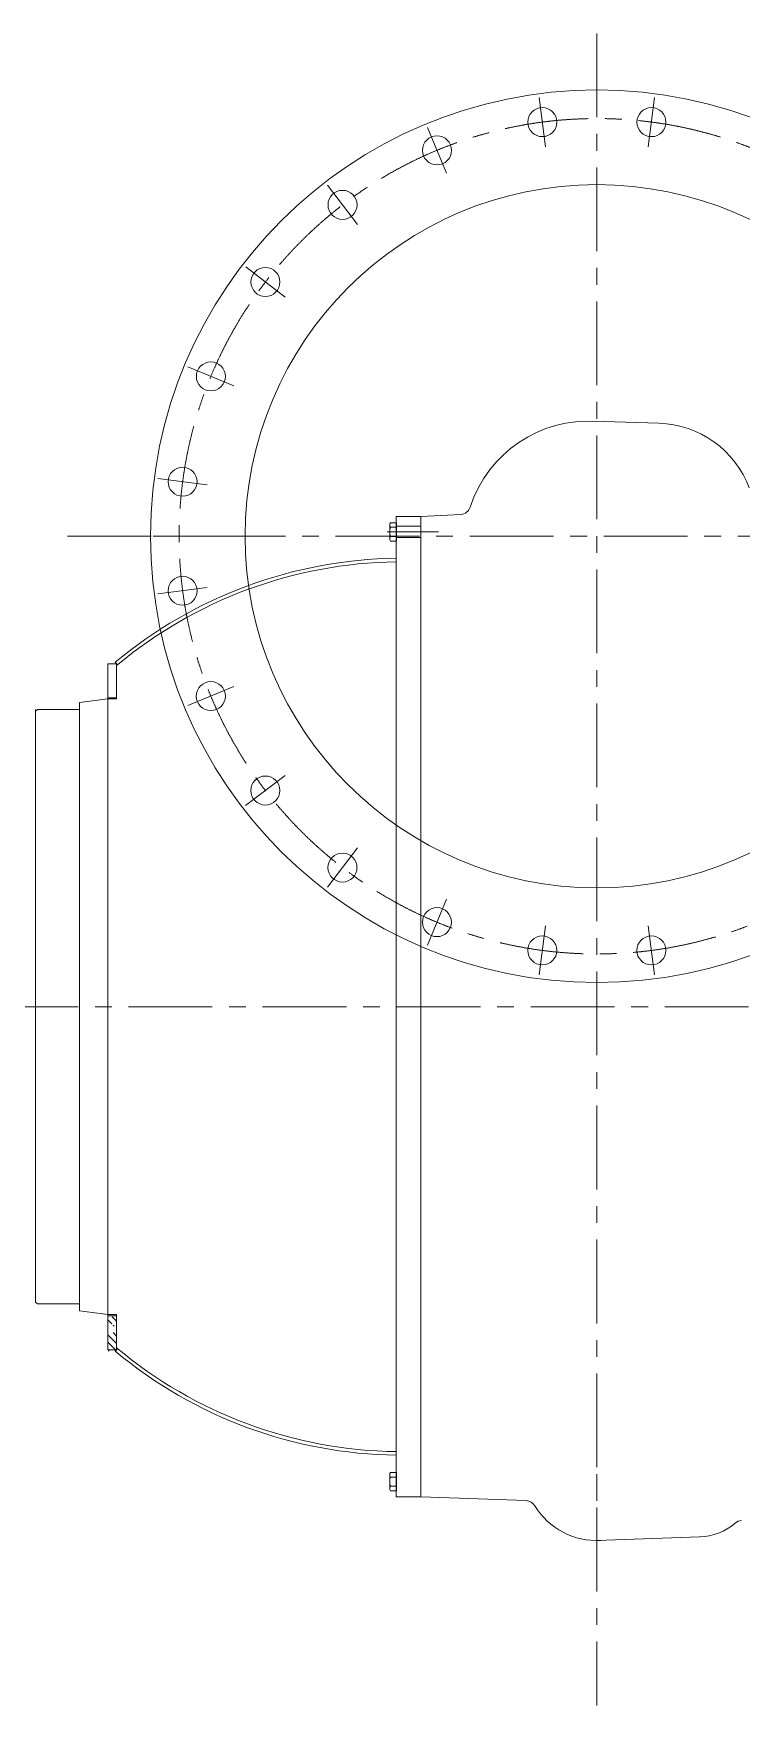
# Model space of a CAD drawing. Header units: millimetres. Extents: x 2 to 671028, y -1 to 511258.
# Drawn here: x 511865 to 532311, y 164446 to 212744 of the extents above; entities that cross this region are included whole.
import ezdxf

# ---------------------------------------------------------------- set-up
doc = ezdxf.new("R2010")
doc.units = ezdxf.units.MM
doc.header["$LTSCALE"] = 25.4
doc.linetypes.add('CENTER', pattern=[50.8, 31.75, -6.35, 6.35, -6.35])
doc.layers.add('CAXA1', color=5, linetype='CENTER', lineweight=5)
doc.layers.add('细实线层', color=7, linetype='Continuous', lineweight=5)

msp = doc.modelspace()

# ---------------------------------------------------------------- hatches: boundary and pattern name
at = {"layer": '细实线层', "lineweight": 5}
h = msp.add_hatch(dxfattribs=at)
h.set_pattern_fill('无图案', scale=152.4, angle=495, style=0, pattern_type=0)
h.set_pattern_definition([(135, (560899.3, 201547.52), (-107.76307, -107.76307), [])])
edge = h.paths.add_edge_path(flags=0)
edge.add_line((514214.59, 175253.6), (514194.8, 175253.6))
edge.add_line((514265.39, 175253.6), (514214.59, 175253.6))
edge.add_line((514265.39, 175088.5), (514265.39, 175253.6))
edge.add_line((514265.39, 175012.3), (514265.39, 175088.5))
edge.add_line((514265.39, 174683.64), (514265.39, 175012.3))
edge.add_line((514207.14, 174683.64), (514265.39, 174683.64))
edge.add_line((514061.77, 174683.64), (514207.14, 174683.64))
edge.add_line((514011.39, 174683.64), (514061.77, 174683.64))
edge.add_line((514011.39, 175190.1), (514011.39, 174683.64))
edge.add_line((514163.79, 175190.1), (514011.39, 175190.1))
edge.add_line((514163.79, 175205.59), (514163.79, 175190.1))
edge.add_line((514163.79, 175253.6), (514163.79, 175205.59))
edge.add_line((514194.8, 175253.6), (514163.79, 175253.6))
edge = h.paths.add_edge_path(flags=0)
edge.add_line((514265.39, 175571.1), (514265.39, 175674.22))
edge.add_line((514265.39, 175406), (514265.39, 175571.1))
edge.add_line((514214.59, 175406), (514265.39, 175406))
edge.add_line((514194.8, 175406), (514214.59, 175406))
edge.add_line((514163.79, 175406), (514194.8, 175406))
edge.add_line((514163.79, 175454), (514163.79, 175406))
edge.add_line((514163.79, 175469.5), (514163.79, 175454))
edge.add_line((514011.39, 175469.5), (514163.79, 175469.5))
edge.add_line((514011.39, 175674.22), (514011.39, 175469.5))
edge.add_line((514265.39, 175674.22), (514011.39, 175674.22))

# ---------------------------------------------------------------- linework, layer by layer
at = {"color": 7, "lineweight": 5}
for centre, radius in [((528136.46, 198220.04), 12890.5), ((526559.16, 210181.5), 419.1), ((529708.65, 210181.31), 419.1), ((523516.94, 209366.53), 419.1), ((528133.21, 198220.04), 10156.75), ((520789.32, 207791.94), 419.1), ((518562.16, 205565.05), 419.1), ((516987.26, 202837.61), 419.1), ((516171.94, 199795.49), 419.1), ((516171.75, 196646), 419.1), ((516986.72, 193603.78), 419.1), ((518561.31, 190876.16), 419.1), ((520788.2, 188649), 419.1), ((523515.64, 187074.1), 419.1), ((526557.76, 186258.78), 419.1), ((529707.25, 186258.59), 419.1)]:
    msp.add_circle(centre, radius, dxfattribs=at)
at = {"layer": 'CAXA1', "linetype": 'CENTER', "lineweight": 5, "ltscale": 3}
for p, q in [((528133.92, 212743.57), (528133.92, 164445.9)), ((526465.57, 210892.39), (526652.75, 209470.6)), ((529802.24, 210892.21), (529615.06, 209470.42)), ((523242.55, 210028.98), (523791.34, 208704.08)), ((520352.82, 208360.8), (521225.82, 207223.09)), ((517993.3, 206001.55), (519131.02, 205128.55)), ((516324.81, 203112), (517649.71, 202563.21)), ((515461.04, 199889.08), (516882.83, 199701.9)), ((512848.77, 198220.04), (543417.64, 198220.04)), ((516814.87, 198220.03), (515322.22, 198220.03)), ((522077.45, 198347.12), (523563.35, 198347.12)), ((515460.86, 196552.41), (516882.65, 196739.59)), ((516324.27, 193329.39), (517649.17, 193878.18)), ((517992.45, 190439.66), (519130.16, 191312.66)), ((520351.7, 188080.14), (521224.7, 189217.86)), ((523241.25, 186411.65), (523790.04, 187736.55)), ((526464.17, 185547.88), (526651.35, 186969.67)), ((529800.84, 185547.7), (529613.66, 186969.49)), ((468159.16, 184631.04), (553905.99, 184631.04)), ((528133.92, 173749.91), (528133.92, 168663.43))]:
    msp.add_line(p, q, dxfattribs=at)
msp.add_circle((528136.46, 198220.04), 12065, dxfattribs=at)
at = {"layer": '细实线层', "color": 7, "linetype": 'Continuous', "lineweight": 5}
for p, q in [((529926.27, 201485.16), (528000.14, 201545.75)), ((522342.72, 198182.02), (523053.92, 198182.02))]:
    msp.add_line(p, q, dxfattribs=at)
at = {"layer": '细实线层', "color": 7, "lineweight": 5}
for p, q in [((522153.65, 198149.15), (522153.65, 198545.09)), ((522173.12, 198611.09), (522344.15, 198611.09)), ((522342.72, 198791.62), (523055.38, 198791.62)), ((522342.72, 171931.12), (522342.72, 198791.62)), ((522344.15, 198083.16), (522344.15, 198611.09)), ((522344.15, 198512.22), (523053.92, 198512.22)), ((523053.92, 198791.54), (524203.99, 198851.82)), ((523053.92, 170470.62), (523053.92, 198791.62)), ((522173.12, 198479.1), (522344.15, 198479.1)), ((522173.12, 198215.14), (522344.15, 198215.14)), ((522173.12, 198083.16), (522344.15, 198083.16)), ((522344.15, 198194.72), (522344.15, 198499.52)), ((514011.39, 194536.93), (514265.39, 194536.93)), ((514011.39, 194536.93), (514011.39, 193520.93)), ((514011.39, 174724.93), (514011.39, 194536.93)), ((514228.15, 194584.08), (514293.18, 194506.01)), ((514265.39, 194536.93), (514265.39, 193520.93)), ((514265.39, 194249.56), (514265.39, 193573.41)), ((514265.39, 193573.41), (514265.39, 194249.56)), ((511928.51, 193165.33), (511979.31, 193216.13)), ((511928.51, 193216.13), (511928.51, 176096.53)), ((511979.31, 193216.13), (513198.51, 193216.13)), ((514011.39, 193520.93), (513198.51, 193413.91)), ((513198.51, 193413.91), (513198.51, 175847.94)), ((514011.39, 193557.41), (514265.39, 193557.41)), ((514011.39, 193520.93), (514265.39, 193520.93)), ((511979.31, 176045.73), (511928.51, 176096.53)), ((511979.31, 176045.73), (513198.51, 176045.73)), ((514011.39, 175740.93), (513198.51, 175847.94)), ((514011.39, 175740.93), (514265.39, 175740.93)), ((514011.39, 175704.45), (514265.39, 175704.45)), ((514265.39, 174724.93), (514265.39, 175740.93)), ((514265.39, 175012.3), (514265.39, 175688.44)), ((514265.39, 175688.44), (514265.39, 175012.3)), ((514011.39, 174724.93), (514265.39, 174724.93)), ((514228.15, 174677.78), (514293.18, 174755.84)), ((522342.72, 171931.12), (522342.72, 170470.62)), ((522153.65, 171113.09), (522153.65, 170717.15)), ((522173.12, 171179.09), (522344.15, 171179.09)), ((522173.12, 171047.1), (522344.15, 171047.1)), ((522344.15, 171179.09), (522344.15, 170651.16)), ((522344.15, 171067.52), (522344.15, 170762.72)), ((522173.12, 170783.14), (522344.15, 170783.14)), ((522173.12, 170651.16), (522344.15, 170651.16)), ((522342.72, 170470.62), (523053.92, 170470.62)), ((523053.92, 170470.54), (526091.78, 170364.46)), ((528133.92, 169213.07), (531100.63, 169316.67))]:
    msp.add_line(p, q, dxfattribs=at)
at = {"layer": '细实线层', "color": 7, "linetype": 'Continuous', "lineweight": 5}
for centre, radius, start, end in [((527887.54, 197966.12), 3581.4, 86.05526, 162.167701), ((524188.04, 199156.2), 304.8, 273, 342.167702)]:
    msp.add_arc(centre, radius, start, end, dxfattribs=at)
at = {"layer": '细实线层', "color": 7, "lineweight": 5}
for centre, radius, start, end in [((529835.63, 198603.69), 2882.9, 20.535394, 88.198271), ((522275.25, 198545.09), 121.6, 147.132768, 212.867232), ((522610.85, 198347.12), 457.2, 163.221345, 196.778655), ((522275.25, 198149.15), 121.6, 147.132768, 212.867232), ((522519.47, 184631.17), 12954, 90.781802, 129.796161), ((522519.47, 184631.17), 12852.4, 90.787983, 129.957601), ((522519.47, 184630.68), 12954, 230.203839, 269.218198), ((522519.47, 184630.68), 12852.4, 230.042399, 269.212017), ((522275.25, 171113.09), 121.6, 147.132768, 212.867232), ((522610.85, 170915.12), 457.2, 163.221345, 196.778655), ((522275.25, 170717.15), 121.6, 147.132768, 212.867232), ((526081.15, 170059.85), 304.8, 31.18413, 87.999999), ((528123.76, 171296.12), 2082.8, 211.184128, 273.449675), ((531042.13, 170992.05), 1676.4, 271.99988, 310.431343), ((532327.01, 169484), 304.8, 93.000005, 130.431329)]:
    msp.add_arc(centre, radius, start, end, dxfattribs=at)

doc.saveas('drawing.dxf')
